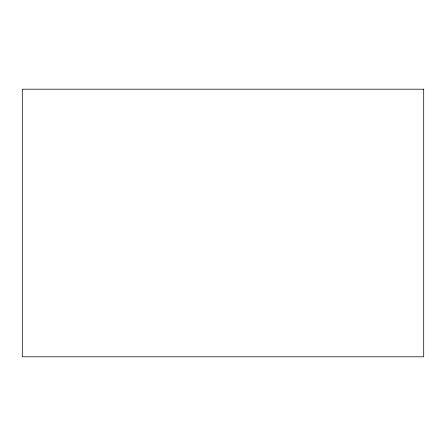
<?xml version="1.0" encoding="UTF-8"?>
<svg xmlns="http://www.w3.org/2000/svg" width="446" height="446" viewBox="0 0 446 446"><rect width="100%" height="100%" fill="white"/><g stroke="black" fill="none" stroke-linecap="round" stroke-linejoin="round"><path stroke-width="0.67" d="M423.7 89.2L22.3 89.2L22.3 356.8L423.7 356.8L423.7 89.2"/></g></svg>
